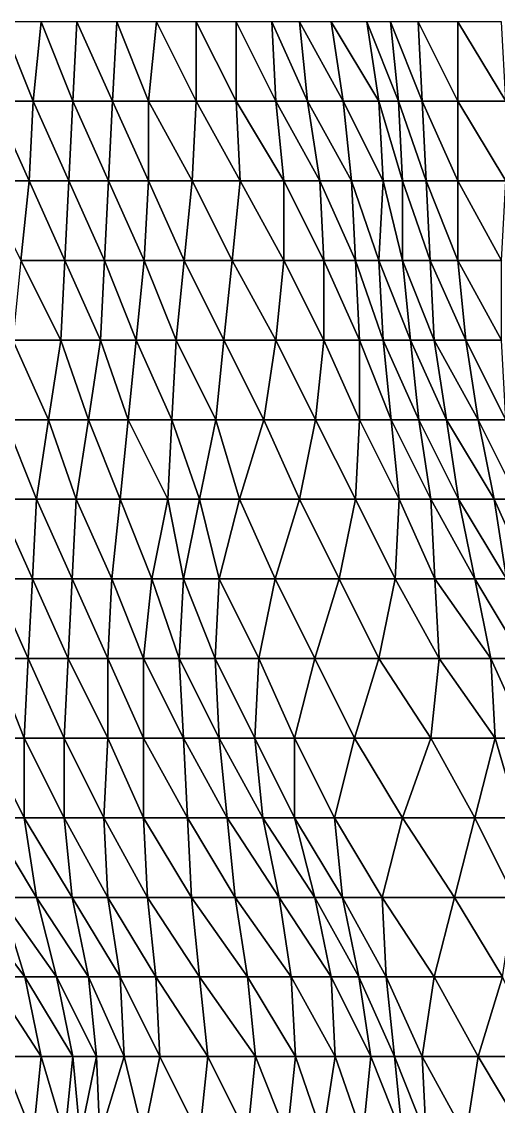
# Model space of a CAD drawing. Header units: metres. Extents: x -137 to 231, y -240 to 234.
# Drawn here: x 8.4 to 44.3, y 152.3 to 234 of the extents above; entities that cross this region are included whole.
import ezdxf

# ---------------------------------------------------------------- set-up
doc = ezdxf.new("R2010")
doc.units = ezdxf.units.M

msp = doc.modelspace()

# ---------------------------------------------------------------- linework, layer by layer
for points in [[(6.844788, 234, -347.07715), (6.233475, 228, -347.43005), (9.233475, 228, -352.62622), (9.233575, 228.0001, -352.62613)], [(6.844788, 234, -347.07715), (9.233475, 228, -352.62622), (9.844788, 234, -352.2733), (9.844888, 234.0001, -352.2732)], [(9.844788, 234, -352.2733), (9.233475, 228, -352.62622), (12.233475, 228, -357.8224), (12.233575, 228.0001, -357.8223)], [(9.844788, 234, -352.2733), (12.233475, 228, -357.8224), (12.539139, 234, -357.6459), (12.539239, 234.0001, -357.6458)], [(12.539139, 234, -357.6459), (12.233475, 228, -357.8224), (15.233475, 228, -363.01852), (15.233575, 228.0001, -363.01843)], [(12.539139, 234, -357.6459), (15.233475, 228, -363.01852), (15.539139, 234, -362.84204), (15.539239, 234.0001, -362.84195)], [(15.539139, 234, -362.84204), (15.233475, 228, -363.01852), (17.92781, 228, -368.39117), (17.92791, 228.0001, -368.39108)], [(15.539139, 234, -362.84204), (17.92781, 228, -368.39117), (18.539139, 234, -368.0382), (18.539238, 234.0001, -368.03812)], [(18.539139, 234, -368.0382), (17.92781, 228, -368.39117), (21.539139, 228, -373.23438), (21.539238, 228.0001, -373.23428)], [(18.539139, 234, -368.0382), (21.539139, 228, -373.23438), (21.539139, 234, -373.23438), (21.539238, 234.0001, -373.23428)], [(21.539139, 234, -373.23438), (24.539139, 228, -378.43054), (24.539139, 234, -378.43054), (24.539238, 234.0001, -378.43045)], [(21.539139, 234, -373.23438), (21.539139, 228, -373.23438), (24.539139, 228, -378.43054), (24.539238, 228.0001, -378.43045)], [(24.539139, 234, -378.43054), (27.539139, 228, -383.62665), (27.233475, 234, -383.80313), (27.233574, 234.0001, -383.80304)], [(24.539139, 234, -378.43054), (24.539139, 228, -378.43054), (27.539139, 228, -383.62665), (27.539238, 228.0001, -383.62656)], [(27.233475, 234, -383.80313), (29.92781, 228, -389.17578), (29.316513, 234, -389.52872), (29.316612, 234.0001, -389.52863)], [(27.233475, 234, -383.80313), (27.539139, 228, -383.62665), (29.92781, 228, -389.17578), (29.92791, 228.0001, -389.1757)], [(29.316513, 234, -389.52872), (32.62216, 228, -394.5484), (31.7052, 234, -395.0778), (31.7053, 234.0001, -395.0777)], [(29.316513, 234, -389.52872), (29.92781, 228, -389.17578), (32.62216, 228, -394.5484), (32.62226, 228.0001, -394.5483)], [(31.7052, 234, -395.0778), (35.316513, 228, -399.92102), (34.399536, 234, -400.45044), (34.399635, 234.0001, -400.45035)], [(31.7052, 234, -395.0778), (32.62216, 228, -394.5484), (35.316513, 228, -399.92102), (35.316612, 228.0001, -399.92093)], [(34.399536, 234, -400.45044), (36.78824, 228, -405.9995), (36.17691, 234, -406.35245), (36.17701, 234.0001, -406.35236)], [(34.399536, 234, -400.45044), (35.316513, 228, -399.92102), (36.78824, 228, -405.9995), (36.788338, 228.0001, -405.99942)], [(36.17691, 234, -406.35245), (38.565598, 228, -411.90155), (38.25995, 234, -412.07803), (38.260048, 234.0001, -412.07794)], [(36.17691, 234, -406.35245), (36.78824, 228, -405.9995), (38.565598, 228, -411.90155), (38.565697, 228.0001, -411.90146)], [(38.25995, 234, -412.07803), (41.25995, 228, -417.27417), (41.25995, 234, -417.27417), (41.260048, 234.0001, -417.27408)], [(38.25995, 234, -412.07803), (38.565598, 228, -411.90155), (41.25995, 228, -417.27417), (41.260048, 228.0001, -417.27408)], [(41.25995, 234, -417.27417), (44.87126, 228, -422.1174), (44.565598, 234, -422.29385), (44.565697, 234.0001, -422.29376)], [(41.25995, 234, -417.27417), (41.25995, 228, -417.27417), (44.87126, 228, -422.1174), (44.87136, 228.0001, -422.1173)], [(6.233475, 228, -347.43005), (5.316513, 222, -347.95947), (8.927811, 222, -352.8027), (8.927911, 222.0001, -352.8026)], [(6.233475, 228, -347.43005), (8.927811, 222, -352.8027), (9.233475, 228, -352.62622), (9.233575, 228.0001, -352.62613)], [(9.233475, 228, -352.62622), (8.927811, 222, -352.8027), (11.927811, 222, -357.99884), (11.927911, 222.0001, -357.99875)], [(9.233475, 228, -352.62622), (11.927811, 222, -357.99884), (12.233475, 228, -357.8224), (12.233575, 228.0001, -357.8223)], [(12.233475, 228, -357.8224), (11.927811, 222, -357.99884), (14.927811, 222, -363.195), (14.927911, 222.0001, -363.19492)], [(12.233475, 228, -357.8224), (14.927811, 222, -363.195), (15.233475, 228, -363.01852), (15.233575, 228.0001, -363.01843)], [(15.233475, 228, -363.01852), (14.927811, 222, -363.195), (17.92781, 222, -368.39117), (17.92791, 222.0001, -368.39108)], [(15.233475, 228, -363.01852), (17.92781, 222, -368.39117), (17.92781, 228, -368.39117), (17.92791, 228.0001, -368.39108)], [(17.92781, 228, -368.39117), (21.233475, 222, -373.41083), (21.539139, 228, -373.23438), (21.539238, 228.0001, -373.23428)], [(17.92781, 228, -368.39117), (17.92781, 222, -368.39117), (21.233475, 222, -373.41083), (21.233574, 222.0001, -373.41074)], [(21.539139, 228, -373.23438), (21.233475, 222, -373.41083), (24.844788, 222, -378.25406), (24.844887, 222.0001, -378.25397)], [(21.539139, 228, -373.23438), (24.844788, 222, -378.25406), (24.539139, 228, -378.43054), (24.539238, 228.0001, -378.43045)], [(24.539139, 228, -378.43054), (28.150436, 222, -383.27374), (27.539139, 228, -383.62665), (27.539238, 228.0001, -383.62656)], [(24.539139, 228, -378.43054), (24.844788, 222, -378.25406), (28.150436, 222, -383.27374), (28.150536, 222.0001, -383.27365)], [(27.539139, 228, -383.62665), (30.844788, 222, -388.64636), (29.92781, 228, -389.17578), (29.92791, 228.0001, -389.1757)], [(27.539139, 228, -383.62665), (28.150436, 222, -383.27374), (30.844788, 222, -388.64636), (30.844887, 222.0001, -388.64627)], [(29.92781, 228, -389.17578), (33.233475, 222, -394.19543), (32.62216, 228, -394.5484), (32.62226, 228.0001, -394.5483)], [(29.92781, 228, -389.17578), (30.844788, 222, -388.64636), (33.233475, 222, -394.19543), (33.233574, 222.0001, -394.19534)], [(32.62216, 228, -394.5484), (35.62216, 222, -399.74454), (35.316513, 228, -399.92102), (35.316612, 228.0001, -399.92093)], [(32.62216, 228, -394.5484), (33.233475, 222, -394.19543), (35.62216, 222, -399.74454), (35.62226, 222.0001, -399.74445)], [(35.316513, 228, -399.92102), (37.093887, 222, -405.82303), (36.78824, 228, -405.9995), (36.788338, 228.0001, -405.99942)], [(35.316513, 228, -399.92102), (35.62216, 222, -399.74454), (37.093887, 222, -405.82303), (37.093987, 222.0001, -405.82294)], [(36.78824, 228, -405.9995), (38.87126, 222, -411.7251), (38.565598, 228, -411.90155), (38.565697, 228.0001, -411.90146)], [(36.78824, 228, -405.9995), (37.093887, 222, -405.82303), (38.87126, 222, -411.7251), (38.87136, 222.0001, -411.725)], [(38.565598, 228, -411.90155), (41.25995, 222, -417.27417), (41.25995, 228, -417.27417), (41.260048, 228.0001, -417.27408)], [(38.565598, 228, -411.90155), (38.87126, 222, -411.7251), (41.25995, 222, -417.27417), (41.260048, 222.0001, -417.27408)], [(41.25995, 228, -417.27417), (44.87126, 222, -422.1174), (44.87126, 228, -422.1174), (44.87136, 228.0001, -422.1173)], [(41.25995, 228, -417.27417), (41.25995, 222, -417.27417), (44.87126, 222, -422.1174), (44.87136, 222.0001, -422.1173)], [(5.316513, 222, -347.95947), (8.316513, 216, -353.15564), (8.927811, 222, -352.8027), (8.927911, 222.0001, -352.8026)], [(8.927811, 222, -352.8027), (8.316513, 216, -353.15564), (11.622162, 216, -358.17532), (11.622262, 216.0001, -358.17523)], [(8.927811, 222, -352.8027), (11.622162, 216, -358.17532), (11.927811, 222, -357.99884), (11.927911, 222.0001, -357.99875)], [(11.927811, 222, -357.99884), (11.622162, 216, -358.17532), (14.622162, 216, -363.37146), (14.622262, 216.0001, -363.37137)], [(11.927811, 222, -357.99884), (14.622162, 216, -363.37146), (14.927811, 222, -363.195), (14.927911, 222.0001, -363.19492)], [(14.927811, 222, -363.195), (14.622162, 216, -363.37146), (17.622162, 216, -368.56763), (17.622261, 216.0001, -368.56754)], [(14.927811, 222, -363.195), (17.622162, 216, -368.56763), (17.92781, 222, -368.39117), (17.92791, 222.0001, -368.39108)], [(17.92781, 222, -368.39117), (17.622162, 216, -368.56763), (20.622162, 216, -373.7638), (20.622261, 216.0001, -373.7637)], [(17.92781, 222, -368.39117), (20.622162, 216, -373.7638), (21.233475, 222, -373.41083), (21.233574, 222.0001, -373.41074)], [(21.233475, 222, -373.41083), (20.622162, 216, -373.7638), (24.233475, 216, -378.607), (24.233574, 216.0001, -378.6069)], [(21.233475, 222, -373.41083), (24.233475, 216, -378.607), (24.844788, 222, -378.25406), (24.844887, 222.0001, -378.25397)], [(24.844788, 222, -378.25406), (24.233475, 216, -378.607), (28.150436, 216, -383.27374), (28.150536, 216.0001, -383.27365)], [(24.844788, 222, -378.25406), (28.150436, 216, -383.27374), (28.150436, 222, -383.27374), (28.150536, 222.0001, -383.27365)], [(28.150436, 222, -383.27374), (31.150436, 216, -388.4699), (30.844788, 222, -388.64636), (30.844887, 222.0001, -388.64627)], [(28.150436, 222, -383.27374), (28.150436, 216, -383.27374), (31.150436, 216, -388.4699), (31.150536, 216.0001, -388.46982)], [(30.844788, 222, -388.64636), (33.53914, 216, -394.01898), (33.233475, 222, -394.19543), (33.233574, 222.0001, -394.19534)], [(30.844788, 222, -388.64636), (31.150436, 216, -388.4699), (33.53914, 216, -394.01898), (33.539238, 216.0001, -394.0189)], [(33.233475, 222, -394.19543), (35.316513, 216, -399.92102), (35.62216, 222, -399.74454), (35.62226, 222.0001, -399.74445)], [(33.233475, 222, -394.19543), (33.53914, 216, -394.01898), (35.316513, 216, -399.92102), (35.316612, 216.0001, -399.92093)], [(35.62216, 222, -399.74454), (35.316513, 216, -399.92102), (37.093887, 216, -405.82303), (37.093987, 216.0001, -405.82294)], [(35.62216, 222, -399.74454), (37.093887, 216, -405.82303), (37.093887, 222, -405.82303), (37.093987, 222.0001, -405.82294)], [(37.093887, 222, -405.82303), (39.17691, 216, -411.5486), (38.87126, 222, -411.7251), (38.87136, 222.0001, -411.725)], [(37.093887, 222, -405.82303), (37.093887, 216, -405.82303), (39.17691, 216, -411.5486), (39.17701, 216.0001, -411.54852)], [(38.87126, 222, -411.7251), (41.25995, 216, -417.27417), (41.25995, 222, -417.27417), (41.260048, 222.0001, -417.27408)], [(38.87126, 222, -411.7251), (39.17691, 216, -411.5486), (41.25995, 216, -417.27417), (41.260048, 216.0001, -417.27408)], [(41.25995, 222, -417.27417), (44.565598, 216, -422.29385), (44.87126, 222, -422.1174), (44.87136, 222.0001, -422.1173)], [(41.25995, 222, -417.27417), (41.25995, 216, -417.27417), (44.565598, 216, -422.29385), (44.565697, 216.0001, -422.29376)], [(8.316513, 216, -353.15564), (7.7052, 210, -353.50858), (11.316513, 210, -358.3518), (11.316613, 210.0001, -358.3517)], [(8.316513, 216, -353.15564), (11.316513, 210, -358.3518), (11.622162, 216, -358.17532), (11.622262, 216.0001, -358.17523)], [(11.622162, 216, -358.17532), (11.316513, 210, -358.3518), (14.316513, 210, -363.54794), (14.316613, 210.0001, -363.54785)], [(11.622162, 216, -358.17532), (14.316513, 210, -363.54794), (14.622162, 216, -363.37146), (14.622262, 216.0001, -363.37137)], [(14.622162, 216, -363.37146), (14.316513, 210, -363.54794), (17.010849, 210, -368.92056), (17.010948, 210.0001, -368.92047)], [(14.622162, 216, -363.37146), (17.010849, 210, -368.92056), (17.622162, 216, -368.56763), (17.622261, 216.0001, -368.56754)], [(17.622162, 216, -368.56763), (17.010849, 210, -368.92056), (20.010849, 210, -374.1167), (20.010948, 210.0001, -374.1166)], [(17.622162, 216, -368.56763), (20.010849, 210, -374.1167), (20.622162, 216, -373.7638), (20.622261, 216.0001, -373.7637)], [(20.622162, 216, -373.7638), (20.010849, 210, -374.1167), (23.622162, 210, -378.95996), (23.622261, 210.0001, -378.95987)], [(20.622162, 216, -373.7638), (23.622162, 210, -378.95996), (24.233475, 216, -378.607), (24.233574, 216.0001, -378.6069)], [(24.233475, 216, -378.607), (23.622162, 210, -378.95996), (27.539139, 210, -383.62665), (27.539238, 210.0001, -383.62656)], [(24.233475, 216, -378.607), (27.539139, 210, -383.62665), (28.150436, 216, -383.27374), (28.150536, 216.0001, -383.27365)], [(28.150436, 216, -383.27374), (27.539139, 210, -383.62665), (31.150436, 210, -388.4699), (31.150536, 210.0001, -388.46982)], [(28.150436, 216, -383.27374), (31.150436, 210, -388.4699), (31.150436, 216, -388.4699), (31.150536, 216.0001, -388.46982)], [(31.150436, 216, -388.4699), (33.844788, 210, -393.8425), (33.53914, 216, -394.01898), (33.539238, 216.0001, -394.0189)], [(31.150436, 216, -388.4699), (31.150436, 210, -388.4699), (33.844788, 210, -393.8425), (33.844887, 210.0001, -393.8424)], [(33.53914, 216, -394.01898), (35.62216, 210, -399.74454), (35.316513, 216, -399.92102), (35.316612, 216.0001, -399.92093)], [(33.53914, 216, -394.01898), (33.844788, 210, -393.8425), (35.62216, 210, -399.74454), (35.62226, 210.0001, -399.74445)], [(35.316513, 216, -399.92102), (37.7052, 210, -405.4701), (37.093887, 216, -405.82303), (37.093987, 216.0001, -405.82294)], [(35.316513, 216, -399.92102), (35.62216, 210, -399.74454), (37.7052, 210, -405.4701), (37.7053, 210.0001, -405.47)], [(37.093887, 216, -405.82303), (39.482574, 210, -411.37216), (39.17691, 216, -411.5486), (39.17701, 216.0001, -411.54852)], [(37.093887, 216, -405.82303), (37.7052, 210, -405.4701), (39.482574, 210, -411.37216), (39.482674, 210.0001, -411.37207)], [(39.17691, 216, -411.5486), (41.87126, 210, -416.92123), (41.25995, 216, -417.27417), (41.260048, 216.0001, -417.27408)], [(39.17691, 216, -411.5486), (39.482574, 210, -411.37216), (41.87126, 210, -416.92123), (41.87136, 210.0001, -416.92114)], [(41.25995, 216, -417.27417), (44.565598, 210, -422.29385), (44.565598, 216, -422.29385), (44.565697, 216.0001, -422.29376)], [(41.25995, 216, -417.27417), (41.87126, 210, -416.92123), (44.565598, 210, -422.29385), (44.565697, 210.0001, -422.29376)], [(7.7052, 210, -353.50858), (7.093887, 204, -353.8615), (10.399536, 204, -358.8812), (10.399636, 204.0001, -358.8811)], [(7.7052, 210, -353.50858), (10.399536, 204, -358.8812), (11.316513, 210, -358.3518), (11.316613, 210.0001, -358.3517)], [(11.316513, 210, -358.3518), (10.399536, 204, -358.8812), (13.399536, 204, -364.07733), (13.399636, 204.0001, -364.07724)], [(11.316513, 210, -358.3518), (13.399536, 204, -364.07733), (14.316513, 210, -363.54794), (14.316613, 210.0001, -363.54785)], [(14.316513, 210, -363.54794), (13.399536, 204, -364.07733), (16.399536, 204, -369.2735), (16.399635, 204.0001, -369.2734)], [(14.316513, 210, -363.54794), (16.399536, 204, -369.2735), (17.010849, 210, -368.92056), (17.010948, 210.0001, -368.92047)], [(17.010849, 210, -368.92056), (16.399536, 204, -369.2735), (19.7052, 204, -374.29318), (19.7053, 204.0001, -374.2931)], [(17.010849, 210, -368.92056), (19.7052, 204, -374.29318), (20.010849, 210, -374.1167), (20.010948, 210.0001, -374.1166)], [(20.010849, 210, -374.1167), (19.7052, 204, -374.29318), (23.010849, 204, -379.31287), (23.010948, 204.0001, -379.31277)], [(20.010849, 210, -374.1167), (23.010849, 204, -379.31287), (23.622162, 210, -378.95996), (23.622261, 210.0001, -378.95987)], [(23.622162, 210, -378.95996), (23.010849, 204, -379.31287), (26.622162, 204, -384.15607), (26.622261, 204.0001, -384.15598)], [(23.622162, 210, -378.95996), (26.622162, 204, -384.15607), (27.539139, 210, -383.62665), (27.539238, 210.0001, -383.62656)], [(27.539139, 210, -383.62665), (26.622162, 204, -384.15607), (30.539139, 204, -388.8228), (30.539238, 204.0001, -388.82272)], [(27.539139, 210, -383.62665), (30.539139, 204, -388.8228), (31.150436, 210, -388.4699), (31.150536, 210.0001, -388.46982)], [(31.150436, 210, -388.4699), (30.539139, 204, -388.8228), (33.844788, 204, -393.8425), (33.844887, 204.0001, -393.8424)], [(31.150436, 210, -388.4699), (33.844788, 204, -393.8425), (33.844788, 210, -393.8425), (33.844887, 210.0001, -393.8424)], [(33.844788, 210, -393.8425), (36.233475, 204, -399.3916), (35.62216, 210, -399.74454), (35.62226, 210.0001, -399.74445)], [(33.844788, 210, -393.8425), (33.844788, 204, -393.8425), (36.233475, 204, -399.3916), (36.233574, 204.0001, -399.3915)], [(35.62216, 210, -399.74454), (38.316513, 204, -405.11716), (37.7052, 210, -405.4701), (37.7053, 210.0001, -405.47)], [(35.62216, 210, -399.74454), (36.233475, 204, -399.3916), (38.316513, 204, -405.11716), (38.316612, 204.0001, -405.11707)], [(37.7052, 210, -405.4701), (40.399536, 204, -410.84274), (39.482574, 210, -411.37216), (39.482674, 210.0001, -411.37207)], [(37.7052, 210, -405.4701), (38.316513, 204, -405.11716), (40.399536, 204, -410.84274), (40.399635, 204.0001, -410.84265)], [(39.482574, 210, -411.37216), (42.78824, 204, -416.3918), (41.87126, 210, -416.92123), (41.87136, 210.0001, -416.92114)], [(39.482574, 210, -411.37216), (40.399536, 204, -410.84274), (42.78824, 204, -416.3918), (42.788338, 204.0001, -416.39172)], [(41.87126, 210, -416.92123), (44.87126, 204, -422.1174), (44.565598, 210, -422.29385), (44.565697, 210.0001, -422.29376)], [(41.87126, 210, -416.92123), (42.78824, 204, -416.3918), (44.87126, 204, -422.1174), (44.87136, 204.0001, -422.1173)], [(7.093887, 204, -353.8615), (6.482575, 198, -354.21448), (9.482574, 198, -359.4106), (9.482675, 198.0001, -359.41052)], [(7.093887, 204, -353.8615), (9.482574, 198, -359.4106), (10.399536, 204, -358.8812), (10.399636, 204.0001, -358.8811)], [(10.399536, 204, -358.8812), (9.482574, 198, -359.4106), (12.482574, 198, -364.60675), (12.482675, 198.0001, -364.60666)], [(10.399536, 204, -358.8812), (12.482574, 198, -364.60675), (13.399536, 204, -364.07733), (13.399636, 204.0001, -364.07724)], [(13.399536, 204, -364.07733), (12.482574, 198, -364.60675), (15.788239, 198, -369.62646), (15.788339, 198.0001, -369.62637)], [(13.399536, 204, -364.07733), (15.788239, 198, -369.62646), (16.399536, 204, -369.2735), (16.399635, 204.0001, -369.2734)], [(16.399536, 204, -369.2735), (15.788239, 198, -369.62646), (19.399536, 198, -374.46967), (19.399635, 198.0001, -374.46957)], [(16.399536, 204, -369.2735), (19.399536, 198, -374.46967), (19.7052, 204, -374.29318), (19.7053, 204.0001, -374.2931)], [(19.7052, 204, -374.29318), (19.399536, 198, -374.46967), (21.788239, 198, -380.01877), (21.788338, 198.0001, -380.01868)], [(19.7052, 204, -374.29318), (21.788239, 198, -380.01877), (23.010849, 204, -379.31287), (23.010948, 204.0001, -379.31277)], [(23.010849, 204, -379.31287), (21.788239, 198, -380.01877), (24.788239, 198, -385.2149), (24.788338, 198.0001, -385.2148)], [(23.010849, 204, -379.31287), (24.788239, 198, -385.2149), (26.622162, 204, -384.15607), (26.622261, 204.0001, -384.15598)], [(26.622162, 204, -384.15607), (24.788239, 198, -385.2149), (29.316513, 198, -389.52872), (29.316612, 198.0001, -389.52863)], [(26.622162, 204, -384.15607), (29.316513, 198, -389.52872), (30.539139, 204, -388.8228), (30.539238, 204.0001, -388.82272)], [(30.539139, 204, -388.8228), (29.316513, 198, -389.52872), (33.53914, 198, -394.01898), (33.539238, 198.0001, -394.0189)], [(30.539139, 204, -388.8228), (33.53914, 198, -394.01898), (33.844788, 204, -393.8425), (33.844887, 204.0001, -393.8424)], [(33.844788, 204, -393.8425), (33.53914, 198, -394.01898), (36.844788, 198, -399.03867), (36.844887, 198.0001, -399.03857)], [(33.844788, 204, -393.8425), (36.844788, 198, -399.03867), (36.233475, 204, -399.3916), (36.233574, 204.0001, -399.3915)], [(36.233475, 204, -399.3916), (39.233475, 198, -404.58774), (38.316513, 204, -405.11716), (38.316612, 204.0001, -405.11707)], [(36.233475, 204, -399.3916), (36.844788, 198, -399.03867), (39.233475, 198, -404.58774), (39.233574, 198.0001, -404.58765)], [(38.316513, 204, -405.11716), (41.316513, 198, -410.31332), (40.399536, 204, -410.84274), (40.399635, 204.0001, -410.84265)], [(38.316513, 204, -405.11716), (39.233475, 198, -404.58774), (41.316513, 198, -410.31332), (41.316612, 198.0001, -410.31323)], [(40.399536, 204, -410.84274), (44.01085, 198, -415.68594), (42.78824, 204, -416.3918), (42.788338, 204.0001, -416.39172)], [(40.399536, 204, -410.84274), (41.316513, 198, -410.31332), (44.01085, 198, -415.68594), (44.01095, 198.0001, -415.68585)], [(42.78824, 204, -416.3918), (45.78824, 198, -421.58798), (44.87126, 204, -422.1174), (44.87136, 204.0001, -422.1173)], [(42.78824, 204, -416.3918), (44.01085, 198, -415.68594), (45.78824, 198, -421.58798), (45.788338, 198.0001, -421.5879)], [(6.482575, 198, -354.21448), (6.17691, 192, -354.39093), (9.17691, 192, -359.5871), (9.177011, 192.0001, -359.587)], [(6.482575, 198, -354.21448), (9.17691, 192, -359.5871), (9.482574, 198, -359.4106), (9.482675, 198.0001, -359.41052)], [(9.482574, 198, -359.4106), (9.17691, 192, -359.5871), (12.17691, 192, -364.78323), (12.177011, 192.0001, -364.78314)], [(9.482574, 198, -359.4106), (12.17691, 192, -364.78323), (12.482574, 198, -364.60675), (12.482675, 198.0001, -364.60666)], [(12.482574, 198, -364.60675), (12.17691, 192, -364.78323), (15.17691, 192, -369.97937), (15.177011, 192.0001, -369.97928)], [(12.482574, 198, -364.60675), (15.17691, 192, -369.97937), (15.788239, 198, -369.62646), (15.788339, 198.0001, -369.62637)], [(15.788239, 198, -369.62646), (15.17691, 192, -369.97937), (18.17691, 192, -375.17554), (18.17701, 192.0001, -375.17545)], [(15.788239, 198, -369.62646), (18.17691, 192, -375.17554), (19.399536, 198, -374.46967), (19.399635, 198.0001, -374.46957)], [(19.399536, 198, -374.46967), (18.17691, 192, -375.17554), (20.565598, 192, -380.72464), (20.565697, 192.0001, -380.72455)], [(19.399536, 198, -374.46967), (20.565598, 192, -380.72464), (21.788239, 198, -380.01877), (21.788338, 198.0001, -380.01868)], [(21.788239, 198, -380.01877), (20.565598, 192, -380.72464), (23.259949, 192, -386.09726), (23.260048, 192.0001, -386.09717)], [(21.788239, 198, -380.01877), (23.259949, 192, -386.09726), (24.788239, 198, -385.2149), (24.788338, 198.0001, -385.2148)], [(24.788239, 198, -385.2149), (23.259949, 192, -386.09726), (27.482574, 192, -390.58752), (27.482674, 192.0001, -390.58743)], [(24.788239, 198, -385.2149), (27.482574, 192, -390.58752), (29.316513, 198, -389.52872), (29.316612, 198.0001, -389.52863)], [(29.316513, 198, -389.52872), (27.482574, 192, -390.58752), (32.316513, 192, -394.72485), (32.316612, 192.0001, -394.72476)], [(29.316513, 198, -389.52872), (32.316513, 192, -394.72485), (33.53914, 198, -394.01898), (33.539238, 198.0001, -394.0189)], [(33.53914, 198, -394.01898), (32.316513, 192, -394.72485), (36.53914, 192, -399.21515), (36.539238, 192.0001, -399.21506)], [(33.53914, 198, -394.01898), (36.53914, 192, -399.21515), (36.844788, 198, -399.03867), (36.844887, 198.0001, -399.03857)], [(36.844788, 198, -399.03867), (36.53914, 192, -399.21515), (39.53914, 192, -404.4113), (39.539238, 192.0001, -404.4112)], [(36.844788, 198, -399.03867), (39.53914, 192, -404.4113), (39.233475, 198, -404.58774), (39.233574, 198.0001, -404.58765)], [(39.233475, 198, -404.58774), (42.53914, 192, -409.60745), (41.316513, 198, -410.31332), (41.316612, 198.0001, -410.31323)], [(39.233475, 198, -404.58774), (39.53914, 192, -404.4113), (42.53914, 192, -409.60745), (42.539238, 192.0001, -409.60736)], [(41.316513, 198, -410.31332), (44.92781, 192, -415.15652), (44.01085, 198, -415.68594), (44.01095, 198.0001, -415.68585)], [(41.316513, 198, -410.31332), (42.53914, 192, -409.60745), (44.92781, 192, -415.15652), (44.92791, 192.0001, -415.15643)], [(44.01085, 198, -415.68594), (46.7052, 192, -421.05856), (45.78824, 198, -421.58798), (45.788338, 198.0001, -421.5879)], [(44.01085, 198, -415.68594), (44.92781, 192, -415.15652), (46.7052, 192, -421.05856), (46.7053, 192.0001, -421.05847)], [(6.17691, 192, -354.39093), (8.871262, 186, -359.76355), (9.17691, 192, -359.5871), (9.177011, 192.0001, -359.587)], [(6.17691, 192, -354.39093), (6.17691, 186, -354.39093), (8.871262, 186, -359.76355), (8.871362, 186.0001, -359.76346)], [(9.17691, 192, -359.5871), (8.871262, 186, -359.76355), (11.871262, 186, -364.95972), (11.871362, 186.0001, -364.95963)], [(9.17691, 192, -359.5871), (11.871262, 186, -364.95972), (12.17691, 192, -364.78323), (12.177011, 192.0001, -364.78314)], [(12.17691, 192, -364.78323), (11.871262, 186, -364.95972), (14.871262, 186, -370.15585), (14.871362, 186.0001, -370.15576)], [(12.17691, 192, -364.78323), (14.871262, 186, -370.15585), (15.17691, 192, -369.97937), (15.177011, 192.0001, -369.97928)], [(15.17691, 192, -369.97937), (14.871262, 186, -370.15585), (17.565598, 186, -375.52847), (17.565697, 186.0001, -375.52838)], [(15.17691, 192, -369.97937), (17.565598, 186, -375.52847), (18.17691, 192, -375.17554), (18.17701, 192.0001, -375.17545)], [(18.17691, 192, -375.17554), (17.565598, 186, -375.52847), (20.259949, 186, -380.90112), (20.260048, 186.0001, -380.90103)], [(18.17691, 192, -375.17554), (20.259949, 186, -380.90112), (20.565598, 192, -380.72464), (20.565697, 192.0001, -380.72455)], [(20.565598, 192, -380.72464), (20.259949, 186, -380.90112), (22.9543, 186, -386.27374), (22.9544, 186.0001, -386.27365)], [(20.565598, 192, -380.72464), (22.9543, 186, -386.27374), (23.259949, 192, -386.09726), (23.260048, 192.0001, -386.09717)], [(23.259949, 192, -386.09726), (22.9543, 186, -386.27374), (26.259949, 186, -391.29343), (26.260048, 186.0001, -391.29333)], [(23.259949, 192, -386.09726), (26.259949, 186, -391.29343), (27.482574, 192, -390.58752), (27.482674, 192.0001, -390.58743)], [(27.482574, 192, -390.58752), (26.259949, 186, -391.29343), (30.482574, 186, -395.78366), (30.482674, 186.0001, -395.78357)], [(27.482574, 192, -390.58752), (30.482574, 186, -395.78366), (32.316513, 192, -394.72485), (32.316612, 192.0001, -394.72476)], [(32.316513, 192, -394.72485), (30.482574, 186, -395.78366), (35.316513, 186, -399.92102), (35.316612, 186.0001, -399.92093)], [(32.316513, 192, -394.72485), (35.316513, 186, -399.92102), (36.53914, 192, -399.21515), (36.539238, 192.0001, -399.21506)], [(36.53914, 192, -399.21515), (35.316513, 186, -399.92102), (39.844788, 186, -404.2348), (39.844887, 186.0001, -404.2347)], [(36.53914, 192, -399.21515), (39.844788, 186, -404.2348), (39.53914, 192, -404.4113), (39.539238, 192.0001, -404.4112)], [(39.53914, 192, -404.4113), (43.761765, 186, -408.90155), (42.53914, 192, -409.60745), (42.539238, 192.0001, -409.60736)], [(39.53914, 192, -404.4113), (39.844788, 186, -404.2348), (43.761765, 186, -408.90155), (43.761864, 186.0001, -408.90146)], [(42.53914, 192, -409.60745), (46.150436, 186, -414.45062), (44.92781, 192, -415.15652), (44.92791, 192.0001, -415.15643)], [(42.53914, 192, -409.60745), (43.761765, 186, -408.90155), (46.150436, 186, -414.45062), (46.150536, 186.0001, -414.45053)], [(6.17691, 186, -354.39093), (5.565597, 180, -354.74387), (8.565598, 180, -359.94003), (8.565698, 180.0001, -359.93994)], [(6.17691, 186, -354.39093), (8.565598, 180, -359.94003), (8.871262, 186, -359.76355), (8.871362, 186.0001, -359.76346)], [(8.871262, 186, -359.76355), (8.565598, 180, -359.94003), (11.565598, 180, -365.13617), (11.565698, 180.0001, -365.13608)], [(8.871262, 186, -359.76355), (11.565598, 180, -365.13617), (11.871262, 186, -364.95972), (11.871362, 186.0001, -364.95963)], [(11.871262, 186, -364.95972), (11.565598, 180, -365.13617), (14.871262, 180, -370.15585), (14.871362, 180.0001, -370.15576)], [(11.871262, 186, -364.95972), (14.871262, 180, -370.15585), (14.871262, 186, -370.15585), (14.871362, 186.0001, -370.15576)], [(14.871262, 186, -370.15585), (17.565598, 180, -375.52847), (17.565598, 186, -375.52847), (17.565697, 186.0001, -375.52838)], [(14.871262, 186, -370.15585), (14.871262, 180, -370.15585), (17.565598, 180, -375.52847), (17.565697, 180.0001, -375.52838)], [(17.565598, 186, -375.52847), (20.565598, 180, -380.72464), (20.259949, 186, -380.90112), (20.260048, 186.0001, -380.90103)], [(17.565598, 186, -375.52847), (17.565598, 180, -375.52847), (20.565598, 180, -380.72464), (20.565697, 180.0001, -380.72455)], [(20.259949, 186, -380.90112), (23.259949, 180, -386.09726), (22.9543, 186, -386.27374), (22.9544, 186.0001, -386.27365)], [(20.259949, 186, -380.90112), (20.565598, 180, -380.72464), (23.259949, 180, -386.09726), (23.260048, 180.0001, -386.09717)], [(22.9543, 186, -386.27374), (25.9543, 180, -391.4699), (26.259949, 186, -391.29343), (26.260048, 186.0001, -391.29333)], [(22.9543, 186, -386.27374), (23.259949, 180, -386.09726), (25.9543, 180, -391.4699), (25.9544, 180.0001, -391.46982)], [(26.259949, 186, -391.29343), (25.9543, 180, -391.4699), (28.9543, 180, -396.66602), (28.9544, 180.0001, -396.66592)], [(26.259949, 186, -391.29343), (28.9543, 180, -396.66602), (30.482574, 186, -395.78366), (30.482674, 186.0001, -395.78357)], [(30.482574, 186, -395.78366), (28.9543, 180, -396.66602), (33.482574, 180, -400.97983), (33.482674, 180.0001, -400.97974)], [(30.482574, 186, -395.78366), (33.482574, 180, -400.97983), (35.316513, 186, -399.92102), (35.316612, 186.0001, -399.92093)], [(35.316513, 186, -399.92102), (33.482574, 180, -400.97983), (39.233475, 180, -404.58774), (39.233574, 180.0001, -404.58765)], [(35.316513, 186, -399.92102), (39.233475, 180, -404.58774), (39.844788, 186, -404.2348), (39.844887, 186.0001, -404.2347)], [(39.844788, 186, -404.2348), (39.233475, 180, -404.58774), (44.067413, 180, -408.7251), (44.067513, 180.0001, -408.725)], [(39.844788, 186, -404.2348), (44.067413, 180, -408.7251), (43.761765, 186, -408.90155), (43.761864, 186.0001, -408.90146)], [(43.761765, 186, -408.90155), (46.4561, 180, -414.27417), (46.150436, 186, -414.45062), (46.150536, 186.0001, -414.45053)], [(43.761765, 186, -408.90155), (44.067413, 180, -408.7251), (46.4561, 180, -414.27417), (46.4562, 180.0001, -414.27408)], [(5.565597, 180, -354.74387), (8.565598, 174, -359.94003), (8.565598, 180, -359.94003), (8.565698, 180.0001, -359.93994)], [(5.565597, 180, -354.74387), (5.871262, 174, -354.56738), (8.565598, 174, -359.94003), (8.565698, 174.0001, -359.93994)], [(8.565598, 180, -359.94003), (11.565598, 174, -365.13617), (11.565598, 180, -365.13617), (11.565698, 180.0001, -365.13608)], [(8.565598, 180, -359.94003), (8.565598, 174, -359.94003), (11.565598, 174, -365.13617), (11.565698, 174.0001, -365.13608)], [(11.565598, 180, -365.13617), (14.565598, 174, -370.33234), (14.871262, 180, -370.15585), (14.871362, 180.0001, -370.15576)], [(11.565598, 180, -365.13617), (11.565598, 174, -365.13617), (14.565598, 174, -370.33234), (14.565698, 174.0001, -370.33224)], [(14.871262, 180, -370.15585), (14.565598, 174, -370.33234), (17.565598, 174, -375.52847), (17.565697, 174.0001, -375.52838)], [(14.871262, 180, -370.15585), (17.565598, 174, -375.52847), (17.565598, 180, -375.52847), (17.565697, 180.0001, -375.52838)], [(17.565598, 180, -375.52847), (20.871262, 174, -380.54816), (20.565598, 180, -380.72464), (20.565697, 180.0001, -380.72455)], [(17.565598, 180, -375.52847), (17.565598, 174, -375.52847), (20.871262, 174, -380.54816), (20.87136, 174.0001, -380.54807)], [(20.565598, 180, -380.72464), (23.871262, 174, -385.74432), (23.259949, 180, -386.09726), (23.260048, 180.0001, -386.09717)], [(20.565598, 180, -380.72464), (20.871262, 174, -380.54816), (23.871262, 174, -385.74432), (23.87136, 174.0001, -385.74423)], [(23.259949, 180, -386.09726), (26.565598, 174, -391.11694), (25.9543, 180, -391.4699), (25.9544, 180.0001, -391.46982)], [(23.259949, 180, -386.09726), (23.871262, 174, -385.74432), (26.565598, 174, -391.11694), (26.565697, 174.0001, -391.11685)], [(25.9543, 180, -391.4699), (28.9543, 174, -396.66602), (28.9543, 180, -396.66602), (28.9544, 180.0001, -396.66592)], [(25.9543, 180, -391.4699), (26.565598, 174, -391.11694), (28.9543, 174, -396.66602), (28.9544, 174.0001, -396.66592)], [(28.9543, 180, -396.66602), (31.9543, 174, -401.86218), (33.482574, 180, -400.97983), (33.482674, 180.0001, -400.97974)], [(28.9543, 180, -396.66602), (28.9543, 174, -396.66602), (31.9543, 174, -401.86218), (31.9544, 174.0001, -401.8621)], [(33.482574, 180, -400.97983), (31.9543, 174, -401.86218), (37.093887, 174, -405.82303), (37.093987, 174.0001, -405.82294)], [(33.482574, 180, -400.97983), (37.093887, 174, -405.82303), (39.233475, 180, -404.58774), (39.233574, 180.0001, -404.58765)], [(39.233475, 180, -404.58774), (37.093887, 174, -405.82303), (42.53914, 174, -409.60745), (42.539238, 174.0001, -409.60736)], [(39.233475, 180, -404.58774), (42.53914, 174, -409.60745), (44.067413, 180, -408.7251), (44.067513, 180.0001, -408.725)], [(44.067413, 180, -408.7251), (42.53914, 174, -409.60745), (45.844788, 174, -414.6271), (45.844887, 174.0001, -414.627)], [(44.067413, 180, -408.7251), (45.844788, 174, -414.6271), (46.4561, 180, -414.27417), (46.4562, 180.0001, -414.27408)], [(5.871262, 174, -354.56738), (9.482574, 168, -359.4106), (8.565598, 174, -359.94003), (8.565698, 174.0001, -359.93994)], [(5.871262, 174, -354.56738), (6.788239, 168, -354.038), (9.482574, 168, -359.4106), (9.482675, 168.0001, -359.41052)], [(8.565598, 174, -359.94003), (12.17691, 168, -364.78323), (11.565598, 174, -365.13617), (11.565698, 174.0001, -365.13608)], [(8.565598, 174, -359.94003), (9.482574, 168, -359.4106), (12.17691, 168, -364.78323), (12.177011, 168.0001, -364.78314)], [(11.565598, 174, -365.13617), (14.871262, 168, -370.15585), (14.565598, 174, -370.33234), (14.565698, 174.0001, -370.33224)], [(11.565598, 174, -365.13617), (12.17691, 168, -364.78323), (14.871262, 168, -370.15585), (14.871362, 168.0001, -370.15576)], [(14.565598, 174, -370.33234), (17.871262, 168, -375.352), (17.565598, 174, -375.52847), (17.565697, 174.0001, -375.52838)], [(14.565598, 174, -370.33234), (14.871262, 168, -370.15585), (17.871262, 168, -375.352), (17.87136, 168.0001, -375.3519)], [(17.565598, 174, -375.52847), (21.17691, 168, -380.3717), (20.871262, 174, -380.54816), (20.87136, 174.0001, -380.54807)], [(17.565598, 174, -375.52847), (17.871262, 168, -375.352), (21.17691, 168, -380.3717), (21.17701, 168.0001, -380.3716)], [(20.871262, 174, -380.54816), (24.482574, 168, -385.39136), (23.871262, 174, -385.74432), (23.87136, 174.0001, -385.74423)], [(20.871262, 174, -380.54816), (21.17691, 168, -380.3717), (24.482574, 168, -385.39136), (24.482674, 168.0001, -385.39127)], [(23.871262, 174, -385.74432), (27.788239, 168, -390.41107), (26.565598, 174, -391.11694), (26.565697, 174.0001, -391.11685)], [(23.871262, 174, -385.74432), (24.482574, 168, -385.39136), (27.788239, 168, -390.41107), (27.788338, 168.0001, -390.41098)], [(26.565598, 174, -391.11694), (30.482574, 168, -395.78366), (28.9543, 174, -396.66602), (28.9544, 174.0001, -396.66592)], [(26.565598, 174, -391.11694), (27.788239, 168, -390.41107), (30.482574, 168, -395.78366), (30.482674, 168.0001, -395.78357)], [(28.9543, 174, -396.66602), (32.565598, 168, -401.50925), (31.9543, 174, -401.86218), (31.9544, 174.0001, -401.8621)], [(28.9543, 174, -396.66602), (30.482574, 168, -395.78366), (32.565598, 168, -401.50925), (32.565697, 168.0001, -401.50916)], [(31.9543, 174, -401.86218), (35.565598, 168, -406.70538), (37.093887, 174, -405.82303), (37.093987, 174.0001, -405.82294)], [(31.9543, 174, -401.86218), (32.565598, 168, -401.50925), (35.565598, 168, -406.70538), (35.565697, 168.0001, -406.7053)], [(37.093887, 174, -405.82303), (35.565598, 168, -406.70538), (41.01085, 168, -410.4898), (41.01095, 168.0001, -410.48972)], [(37.093887, 174, -405.82303), (41.01085, 168, -410.4898), (42.53914, 174, -409.60745), (42.539238, 174.0001, -409.60736)], [(42.53914, 174, -409.60745), (41.01085, 168, -410.4898), (45.53914, 168, -414.8036), (45.539238, 168.0001, -414.8035)], [(42.53914, 174, -409.60745), (45.53914, 168, -414.8036), (45.844788, 174, -414.6271), (45.844887, 174.0001, -414.627)], [(4.093887, 168, -348.66537), (8.622162, 162, -352.9792), (6.788239, 168, -354.038), (6.788339, 168.0001, -354.0379)], [(4.093887, 168, -348.66537), (5.927811, 162, -347.60657), (8.622162, 162, -352.9792), (8.622262, 162.0001, -352.9791)], [(6.788239, 168, -354.038), (11.010849, 162, -358.52826), (9.482574, 168, -359.4106), (9.482675, 168.0001, -359.41052)], [(6.788239, 168, -354.038), (8.622162, 162, -352.9792), (11.010849, 162, -358.52826), (11.010949, 162.0001, -358.52817)], [(9.482574, 168, -359.4106), (13.399536, 162, -364.07733), (12.17691, 168, -364.78323), (12.177011, 168.0001, -364.78314)], [(9.482574, 168, -359.4106), (11.010849, 162, -358.52826), (13.399536, 162, -364.07733), (13.399636, 162.0001, -364.07724)], [(12.17691, 168, -364.78323), (15.788239, 162, -369.62646), (14.871262, 168, -370.15585), (14.871362, 168.0001, -370.15576)], [(12.17691, 168, -364.78323), (13.399536, 162, -364.07733), (15.788239, 162, -369.62646), (15.788339, 162.0001, -369.62637)], [(14.871262, 168, -370.15585), (18.482574, 162, -374.99908), (17.871262, 168, -375.352), (17.87136, 168.0001, -375.3519)], [(14.871262, 168, -370.15585), (15.788239, 162, -369.62646), (18.482574, 162, -374.99908), (18.482674, 162.0001, -374.999)], [(17.871262, 168, -375.352), (21.788239, 162, -380.01877), (21.17691, 168, -380.3717), (21.17701, 168.0001, -380.3716)], [(17.871262, 168, -375.352), (18.482574, 162, -374.99908), (21.788239, 162, -380.01877), (21.788338, 162.0001, -380.01868)], [(21.17691, 168, -380.3717), (25.399536, 162, -384.86194), (24.482574, 168, -385.39136), (24.482674, 168.0001, -385.39127)], [(21.17691, 168, -380.3717), (21.788239, 162, -380.01877), (25.399536, 162, -384.86194), (25.399635, 162.0001, -384.86185)], [(24.482574, 168, -385.39136), (28.7052, 162, -389.88165), (27.788239, 168, -390.41107), (27.788338, 168.0001, -390.41098)], [(24.482574, 168, -385.39136), (25.399536, 162, -384.86194), (28.7052, 162, -389.88165), (28.7053, 162.0001, -389.88156)], [(27.788239, 168, -390.41107), (31.7052, 162, -395.0778), (30.482574, 168, -395.78366), (30.482674, 168.0001, -395.78357)], [(27.788239, 168, -390.41107), (28.7052, 162, -389.88165), (31.7052, 162, -395.0778), (31.7053, 162.0001, -395.0777)], [(30.482574, 168, -395.78366), (33.78824, 162, -400.80338), (32.565598, 168, -401.50925), (32.565697, 168.0001, -401.50916)], [(30.482574, 168, -395.78366), (31.7052, 162, -395.0778), (33.78824, 162, -400.80338), (33.788338, 162.0001, -400.80328)], [(32.565598, 168, -401.50925), (35.87126, 162, -406.52893), (35.565598, 168, -406.70538), (35.565697, 168.0001, -406.7053)], [(32.565598, 168, -401.50925), (33.78824, 162, -400.80338), (35.87126, 162, -406.52893), (35.87136, 162.0001, -406.52884)], [(35.565598, 168, -406.70538), (39.482574, 162, -411.37216), (41.01085, 168, -410.4898), (41.01095, 168.0001, -410.48972)], [(35.565598, 168, -406.70538), (35.87126, 162, -406.52893), (39.482574, 162, -411.37216), (39.482674, 162.0001, -411.37207)], [(41.01085, 168, -410.4898), (39.482574, 162, -411.37216), (44.62216, 162, -415.33298), (44.62226, 162.0001, -415.3329)], [(41.01085, 168, -410.4898), (44.62216, 162, -415.33298), (45.53914, 168, -414.8036), (45.539238, 168.0001, -414.8035)], [(5.927811, 162, -347.60657), (9.844788, 156, -352.2733), (8.622162, 162, -352.9792), (8.622262, 162.0001, -352.9791)], [(5.927811, 162, -347.60657), (6.844788, 156, -347.07715), (9.844788, 156, -352.2733), (9.844888, 156.0001, -352.2732)], [(8.622162, 162, -352.9792), (12.233475, 156, -357.8224), (11.010849, 162, -358.52826), (11.010949, 162.0001, -358.52817)], [(8.622162, 162, -352.9792), (9.844788, 156, -352.2733), (12.233475, 156, -357.8224), (12.233575, 156.0001, -357.8223)], [(11.010849, 162, -358.52826), (14.010849, 156, -363.72443), (13.399536, 162, -364.07733), (13.399636, 162.0001, -364.07724)], [(11.010849, 162, -358.52826), (12.233475, 156, -357.8224), (14.010849, 156, -363.72443), (14.010949, 156.0001, -363.72433)], [(13.399536, 162, -364.07733), (16.093887, 156, -369.44998), (15.788239, 162, -369.62646), (15.788339, 162.0001, -369.62637)], [(13.399536, 162, -364.07733), (14.010849, 156, -363.72443), (16.093887, 156, -369.44998), (16.093987, 156.0001, -369.4499)], [(15.788239, 162, -369.62646), (18.788239, 156, -374.8226), (18.482574, 162, -374.99908), (18.482674, 162.0001, -374.999)], [(15.788239, 162, -369.62646), (16.093887, 156, -369.44998), (18.788239, 156, -374.8226), (18.788338, 156.0001, -374.8225)], [(18.482574, 162, -374.99908), (22.399536, 156, -379.66583), (21.788239, 162, -380.01877), (21.788338, 162.0001, -380.01868)], [(18.482574, 162, -374.99908), (18.788239, 156, -374.8226), (22.399536, 156, -379.66583), (22.399635, 156.0001, -379.66574)], [(21.788239, 162, -380.01877), (26.010849, 156, -384.50903), (25.399536, 162, -384.86194), (25.399635, 162.0001, -384.86185)], [(21.788239, 162, -380.01877), (22.399536, 156, -379.66583), (26.010849, 156, -384.50903), (26.010948, 156.0001, -384.50894)], [(25.399536, 162, -384.86194), (29.010849, 156, -389.7052), (28.7052, 162, -389.88165), (28.7053, 162.0001, -389.88156)], [(25.399536, 162, -384.86194), (26.010849, 156, -384.50903), (29.010849, 156, -389.7052), (29.010948, 156.0001, -389.7051)], [(28.7052, 162, -389.88165), (32.01085, 156, -394.90134), (31.7052, 162, -395.0778), (31.7053, 162.0001, -395.0777)], [(28.7052, 162, -389.88165), (29.010849, 156, -389.7052), (32.01085, 156, -394.90134), (32.01095, 156.0001, -394.90125)], [(31.7052, 162, -395.0778), (34.7052, 156, -400.27396), (33.78824, 162, -400.80338), (33.788338, 162.0001, -400.80328)], [(31.7052, 162, -395.0778), (32.01085, 156, -394.90134), (34.7052, 156, -400.27396), (34.7053, 156.0001, -400.27386)], [(33.78824, 162, -400.80338), (36.482574, 156, -406.176), (35.87126, 162, -406.52893), (35.87136, 162.0001, -406.52884)], [(33.78824, 162, -400.80338), (34.7052, 156, -400.27396), (36.482574, 156, -406.176), (36.482674, 156.0001, -406.1759)], [(35.87126, 162, -406.52893), (38.565598, 156, -411.90155), (39.482574, 162, -411.37216), (39.482674, 162.0001, -411.37207)], [(35.87126, 162, -406.52893), (36.482574, 156, -406.176), (38.565598, 156, -411.90155), (38.565697, 156.0001, -411.90146)], [(39.482574, 162, -411.37216), (38.565598, 156, -411.90155), (42.78824, 156, -416.3918), (42.788338, 156.0001, -416.39172)], [(39.482574, 162, -411.37216), (42.78824, 156, -416.3918), (44.62216, 162, -415.33298), (44.62226, 162.0001, -415.3329)], [(44.62216, 162, -415.33298), (42.78824, 156, -416.3918), (47.316513, 156, -420.70563), (47.316612, 156.0001, -420.70554)], [(6.844788, 156, -347.07715), (6.233475, 150, -347.43005), (9.233475, 150, -352.62622), (9.233575, 150.0001, -352.62613)], [(6.844788, 156, -347.07715), (9.233475, 150, -352.62622), (9.844788, 156, -352.2733), (9.844888, 156.0001, -352.2732)], [(9.844788, 156, -352.2733), (9.233475, 150, -352.62622), (11.622162, 150, -358.17532), (11.622262, 150.0001, -358.17523)], [(9.844788, 156, -352.2733), (11.622162, 150, -358.17532), (12.233475, 156, -357.8224), (12.233575, 156.0001, -357.8223)], [(12.233475, 156, -357.8224), (11.622162, 150, -358.17532), (12.788239, 150, -364.4303), (12.788339, 150.0001, -364.4302)], [(12.233475, 156, -357.8224), (12.788239, 150, -364.4303), (14.010849, 156, -363.72443), (14.010949, 156.0001, -363.72433)], [(14.010849, 156, -363.72443), (12.788239, 150, -364.4303), (14.259949, 150, -370.5088), (14.260049, 150.0001, -370.5087)], [(14.010849, 156, -363.72443), (14.259949, 150, -370.5088), (16.093887, 156, -369.44998), (16.093987, 156.0001, -369.4499)], [(16.093887, 156, -369.44998), (14.259949, 150, -370.5088), (17.565598, 150, -375.52847), (17.565697, 150.0001, -375.52838)], [(16.093887, 156, -369.44998), (17.565598, 150, -375.52847), (18.788239, 156, -374.8226), (18.788338, 156.0001, -374.8225)], [(18.788239, 156, -374.8226), (17.565598, 150, -375.52847), (21.788239, 150, -380.01877), (21.788338, 150.0001, -380.01868)], [(18.788239, 156, -374.8226), (21.788239, 150, -380.01877), (22.399536, 156, -379.66583), (22.399635, 156.0001, -379.66574)], [(22.399536, 156, -379.66583), (21.788239, 150, -380.01877), (25.399536, 150, -384.86194), (25.399635, 150.0001, -384.86185)], [(22.399536, 156, -379.66583), (25.399536, 150, -384.86194), (26.010849, 156, -384.50903), (26.010948, 156.0001, -384.50894)], [(26.010849, 156, -384.50903), (25.399536, 150, -384.86194), (28.399536, 150, -390.0581), (28.399635, 150.0001, -390.058)], [(26.010849, 156, -384.50903), (28.399536, 150, -390.0581), (29.010849, 156, -389.7052), (29.010948, 156.0001, -389.7051)], [(29.010849, 156, -389.7052), (28.399536, 150, -390.0581), (31.093887, 150, -395.43073), (31.093987, 150.0001, -395.43063)], [(29.010849, 156, -389.7052), (31.093887, 150, -395.43073), (32.01085, 156, -394.90134), (32.01095, 156.0001, -394.90125)], [(32.01085, 156, -394.90134), (31.093887, 150, -395.43073), (34.093887, 150, -400.6269), (34.093987, 150.0001, -400.6268)], [(32.01085, 156, -394.90134), (34.093887, 150, -400.6269), (34.7052, 156, -400.27396), (34.7053, 156.0001, -400.27386)], [(34.7052, 156, -400.27396), (34.093887, 150, -400.6269), (37.093887, 150, -405.82303), (37.093987, 150.0001, -405.82294)], [(34.7052, 156, -400.27396), (37.093887, 150, -405.82303), (36.482574, 156, -406.176), (36.482674, 156.0001, -406.1759)], [(36.482574, 156, -406.176), (38.87126, 150, -411.7251), (38.565598, 156, -411.90155), (38.565697, 156.0001, -411.90146)], [(36.482574, 156, -406.176), (37.093887, 150, -405.82303), (38.87126, 150, -411.7251), (38.87136, 150.0001, -411.725)], [(38.565598, 156, -411.90155), (41.87126, 150, -416.92123), (42.78824, 156, -416.3918), (42.788338, 156.0001, -416.39172)], [(38.565598, 156, -411.90155), (38.87126, 150, -411.7251), (41.87126, 150, -416.92123), (41.87136, 150.0001, -416.92114)], [(42.78824, 156, -416.3918), (41.87126, 150, -416.92123), (46.399536, 150, -421.23505), (46.399635, 150.0001, -421.23495)], [(42.78824, 156, -416.3918), (46.399536, 150, -421.23505), (47.316513, 156, -420.70563), (47.316612, 156.0001, -420.70554)]]:
    msp.add_3dface(points)

doc.saveas('drawing.dxf')
